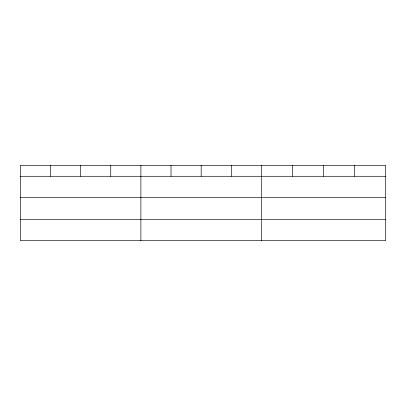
<?xml version="1.0" encoding="UTF-8"?>
<svg xmlns="http://www.w3.org/2000/svg" width="406" height="406" viewBox="0 0 406 406"><rect width="100%" height="100%" fill="white"/><g stroke="black" fill="none" stroke-linecap="round" stroke-linejoin="round"><path stroke-width="0.61" d="M385.7 197.519L385.7 165.379L20.3 165.379L20.3 240.621L385.7 240.621L385.7 197.519L20.3 197.519M20.3 176.29L385.7 176.29M20.3 219.392L385.7 219.392M354.641 165.379L354.641 176.29M323.582 165.379L323.582 176.29M292.523 165.379L292.523 176.29M261.464 165.379L261.464 240.621M231.318 165.379L231.318 176.29M201.173 165.379L201.173 176.29M171.027 165.379L171.027 176.29M140.882 165.379L140.882 240.621M110.736 165.379L110.736 176.29M80.591 165.379L80.591 176.29M50.445 165.379L50.445 176.29"/></g></svg>
